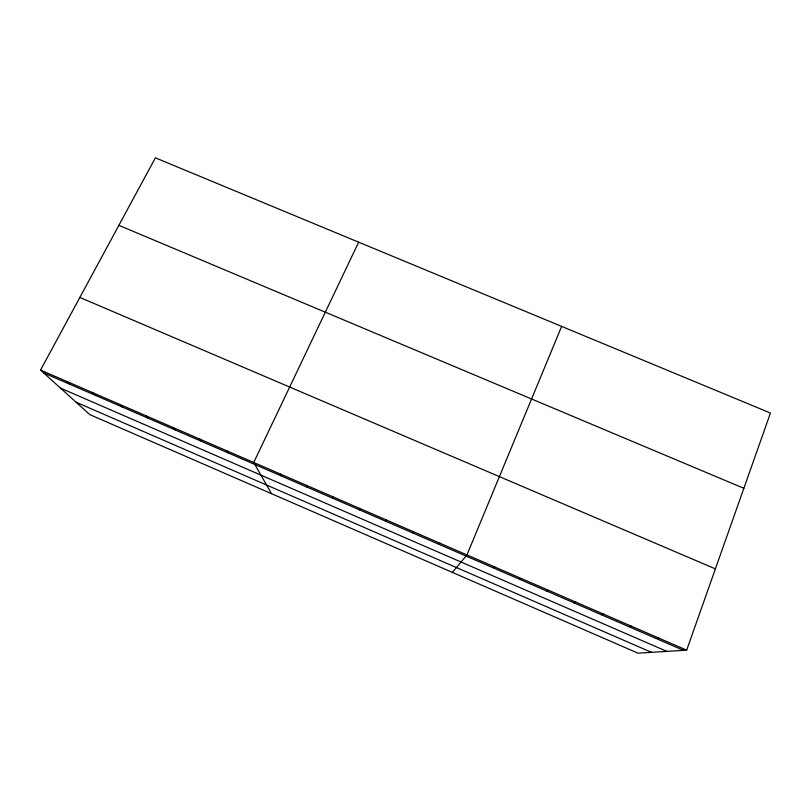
<?xml version="1.0" encoding="UTF-8"?>
<svg xmlns="http://www.w3.org/2000/svg" width="811" height="811" viewBox="0 0 811 811"><rect width="100%" height="100%" fill="white"/><g stroke="black" fill="none" stroke-linecap="round" stroke-linejoin="round"><path stroke-width="1.22" d="M386.107 521.382L386.249 519.942M412.647 532.898L413.042 531.56M686.664 650.169L770.45 413.042L155.388 157.841L40.55 370.08L89.808 414.624L637.973 653.159L686.664 650.169L40.55 370.08M561.638 326.407L466.954 554.917L452.406 572.404M358.655 242.185L253.731 462.493L271.503 493.686M439.278 544.445L439.947 543.218M492.855 567.67L494.051 566.666M519.79 579.358L521.26 578.466M546.827 591.077L548.56 590.307M573.975 602.847L575.972 602.188M601.215 614.657L603.496 614.109M628.555 626.518L631.11 626.082M655.998 638.409L658.836 638.105M118.872 225.326L743.859 488.313M79.853 297.434L715.393 568.876M43.682 372.908L683.551 650.361M60.49 388.104L666.875 651.385M76.092 402.215L651.466 652.328M66.847 381.474L69.736 384.211M93.245 392.919L95.891 395.545M119.734 404.405L122.137 406.929M146.335 415.942L148.484 418.354M173.027 427.509L174.923 429.82M199.83 439.126L201.473 441.326M226.725 450.784L228.114 452.883M280.038 473.898L280.92 475.773M306.446 485.343L307.075 487.117M332.946 496.829L333.321 498.501M359.547 508.365L359.658 509.916"/></g></svg>
